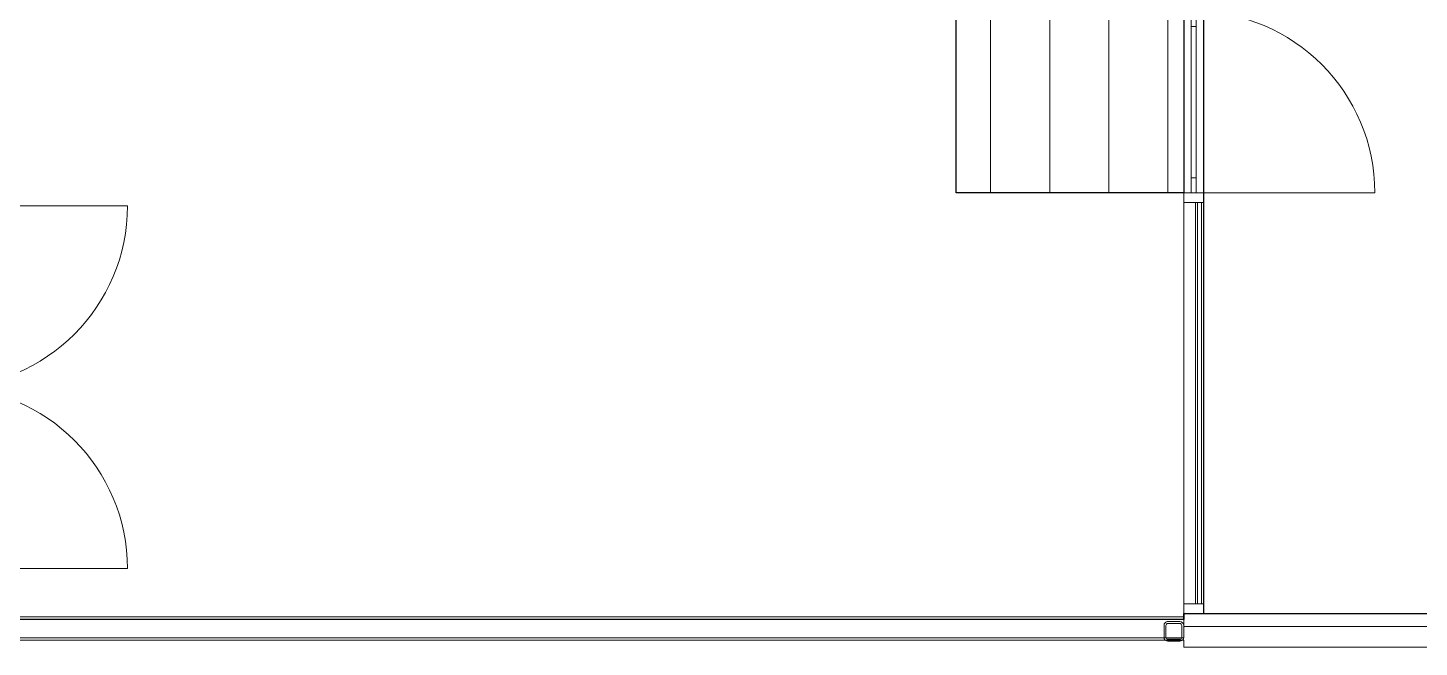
# Model space of a CAD drawing. Header units: millimetres. Extents: x -637480 to 299894, y -125373 to 39000.
# Drawn here: x 270264 to 277325, y 8795 to 11936 of the extents above; entities that cross this region are included whole.
import ezdxf

# ---------------------------------------------------------------- set-up
doc = ezdxf.new("R2010")
doc.units = ezdxf.units.MM
for name, color, linetype, lineweight in [('AM_BOR', 4, 'Continuous', 25), ('Xref building Toll$0$A-DETL', 90, 'Continuous', 9), ('Xref building Toll$0$A-DOOR', 31, 'Continuous', 9), ('Xref building Toll$0$A-FLOR', 192, 'Continuous', 25), ('Xref building Toll$0$A-FLOR-PATT', 8, 'Continuous', 18), ('Xref building Toll$0$A-GLAZ-CURT', 52, 'Continuous', 9), ('Xref building Toll$0$A-GLAZ-CWMG', 51, 'Continuous', 9), ('Xref building Toll$0$A-WALL', 113, 'Continuous', 9), ('Xref building Toll$0$S-COLS', 52, 'Continuous', 9)]:
    doc.layers.add(name, color=color, linetype=linetype, lineweight=lineweight)

# ---------------------------------------------------------------- blocks, each defined once
blk = doc.blocks.new('Xref building Toll$0$Rectangular Mullion - _SBA 50 x 100mm Office-1108241-MASTER GROUND FLOOR')
at = {"layer": 'Xref building Toll$0$A-GLAZ-CWMG'}
for p, q in [((0, 50), (-50, 50)), ((-50, 50), (-50, -50)), ((-50, 50), (-50, 50)), ((0, -50), (0, 50)), ((0, 50), (0, 50)), ((-50, -50), (0, -50)), ((-50, -50), (-50, -50)), ((0, -50), (0, -50))]:
    blk.add_line(p, q, dxfattribs=at)
blk = doc.blocks.new('Xref building Toll$0$DOOR_CWall_DGlass 02 - DOOR_CWall_DGlass 02-2193146-MASTER GROUND FLOOR')
at = {"layer": 'Xref building Toll$0$A-DOOR'}
for p, q in [((-920, 5), (-920, 920)), ((920, 0), (920, 920)), ((-845, 12.5), (-920, 12.5)), ((-920, 12.5), (-920, -12.5)), ((-920, 12.5), (-920, 12.5)), ((-920, 12.5), (-920, -12.5)), ((-920, 12.5), (-1.5875, 12.5)), ((-845, -12.5), (-845, 12.5)), ((-845, -12.5), (-845, 12.5)), ((-76.5875, 12.5), (-845, 12.5)), ((-845, 12.5), (-845, 12.5)), ((-76.5875, 12.5), (-76.5875, -12.5)), ((-1.5875, 12.5), (-76.5875, 12.5)), ((-76.5875, -12.5), (-76.5875, 12.5)), ((-76.5875, 12.5), (-76.5875, 12.5)), ((-1.5875, -12.5), (-1.5875, 12.5)), ((-1.5875, 12.5), (-1.5875, -12.5)), ((-1.5875, 12.5), (-1.5875, 12.5)), ((76.5875, 12.5), (1.5875, 12.5)), ((1.5875, 12.5), (1.5875, -12.5)), ((1.5875, 12.5), (920, 12.5)), ((1.5875, 12.5), (1.5875, 12.5)), ((1.5875, -12.5), (1.5875, 12.5)), ((76.5875, -12.5), (76.5875, 12.5)), ((845, 12.5), (76.5875, 12.5)), ((76.5875, 12.5), (76.5875, -12.5)), ((76.5875, 12.5), (76.5875, 12.5)), ((845, 12.5), (845, -12.5)), ((920, 12.5), (845, 12.5)), ((845, 12.5), (845, 12.5)), ((845, 12.5), (845, -12.5)), ((920, -12.5), (920, 12.5)), ((920, 12.5), (920, 12.5)), ((920, -12.5), (920, 12.5)), ((-920, -12.5), (-845, -12.5)), ((-1.5875, -12.5), (-920, -12.5)), ((-920, -12.5), (-920, -12.5)), ((-845, -12.5), (-845, -12.5)), ((-845, -12.5), (-76.5875, -12.5)), ((-76.5875, -12.5), (-1.5875, -12.5)), ((-76.5875, -12.5), (-76.5875, -12.5)), ((-1.5875, -12.5), (-1.5875, -12.5)), ((1.5875, -12.5), (76.5875, -12.5)), ((920, -12.5), (1.5875, -12.5)), ((1.5875, -12.5), (1.5875, -12.5)), ((76.5875, -12.5), (845, -12.5)), ((76.5875, -12.5), (76.5875, -12.5)), ((845, -12.5), (920, -12.5)), ((845, -12.5), (845, -12.5)), ((920, -12.5), (920, -12.5))]:
    blk.add_line(p, q, dxfattribs=at)
for centre, start, end in [((-920, 0), 0, 90), ((920, 0), 90, 180)]:
    blk.add_arc(centre, 920, start, end, dxfattribs=at)
blk = doc.blocks.new('Xref building Toll$0$IVS-CURTPAN-Double Glass - E10THK-I10THK-40mm-2192097-MASTER GROUND FLOOR')
at = {"layer": 'Xref building Toll$0$A-GLAZ-CURT'}
for p, q in [((1017.5, 50), (-1017.5, 50)), ((-1017.5, 50), (-1017.5, 40)), ((-1017.5, 40), (-1017.5, 50)), ((-1017.5, 50), (1017.5, 50)), ((-1017.5, 50), (-1017.5, 50)), ((-1017.5, 40), (1017.5, 40)), ((1017.5, 40), (-1017.5, 40)), ((-1017.5, 40), (-1017.5, 40)), ((1017.5, 20), (-1017.5, 20)), ((-1017.5, 20), (-1017.5, 10)), ((-1017.5, 10), (-1017.5, 20)), ((-1017.5, 20), (1017.5, 20)), ((-1017.5, 20), (-1017.5, 20)), ((-1017.5, 10), (1017.5, 10)), ((1017.5, 10), (-1017.5, 10)), ((-1017.5, 10), (-1017.5, 10)), ((1017.5, 40), (1017.5, 50)), ((1017.5, 50), (1017.5, 40)), ((1017.5, 50), (1017.5, 50)), ((1017.5, 40), (1017.5, 40)), ((1017.5, 10), (1017.5, 20)), ((1017.5, 20), (1017.5, 10)), ((1017.5, 20), (1017.5, 20)), ((1017.5, 10), (1017.5, 10))]:
    blk.add_line(p, q, dxfattribs=at)
blk = doc.blocks.new('Xref building Toll$0$Rectangular Mullion - _SBA 50 x 100mm Office-2120297-MASTER GROUND FLOOR')
at = {"layer": 'Xref building Toll$0$A-GLAZ-CWMG'}
for p, q in [((284130, 151062.5), (284130, 151062.5)), ((284130, 151062.5), (284230, 151062.5)), ((284230, 151062.5), (284130, 151062.5)), ((284130, 151062.5), (284130, 149027.5)), ((284130, 149027.5), (284130, 151062.5)), ((284230, 151062.5), (284230, 151062.5)), ((284230, 149027.5), (284230, 151062.5)), ((284230, 149027.5), (284230, 151062.5)), ((284130, 149027.5), (284230, 149027.5)), ((284230, 149027.5), (284130, 149027.5)), ((284130, 149027.5), (284130, 149027.5)), ((284230, 149027.5), (284230, 149027.5))]:
    blk.add_line(p, q, dxfattribs=at)
blk = doc.blocks.new('Xref building Toll$0$Rectangular Mullion - _SBA 50 x 100mm Office-2192156-MASTER GROUND FLOOR')
at = {"layer": 'Xref building Toll$0$A-GLAZ-CWMG'}
for p, q in [((25, 50), (-25, 50)), ((-25, 50), (-25, -50)), ((-25, 50), (-25, 50)), ((25, -50), (25, 50)), ((25, 50), (25, 50)), ((-25, -50), (25, -50)), ((-25, -50), (-25, -50)), ((25, -50), (25, -50))]:
    blk.add_line(p, q, dxfattribs=at)
blk = doc.blocks.new('Xref building Toll$0$DOOR_CWall_DGlass 02 - DOOR_CWall_DGlass 02-1791560-MASTER GROUND FLOOR')
at = {"layer": 'Xref building Toll$0$A-DOOR'}
for p, q in [((-920, 5), (-920, 920)), ((920, 0), (920, 920)), ((-845, 12.5), (-920, 12.5)), ((-920, 12.5), (-920, -12.5)), ((-920, 12.5), (-920, 12.5)), ((-920, 12.5), (-920, -12.5)), ((-920, 12.5), (-1.5875, 12.5)), ((-845, -12.5), (-845, 12.5)), ((-845, -12.5), (-845, 12.5)), ((-76.5875, 12.5), (-845, 12.5)), ((-845, 12.5), (-845, 12.5)), ((-76.5875, 12.5), (-76.5875, -12.5)), ((-1.5875, 12.5), (-76.5875, 12.5)), ((-76.5875, -12.5), (-76.5875, 12.5)), ((-76.5875, 12.5), (-76.5875, 12.5)), ((-1.5875, -12.5), (-1.5875, 12.5)), ((-1.5875, 12.5), (-1.5875, -12.5)), ((-1.5875, 12.5), (-1.5875, 12.5)), ((76.5875, 12.5), (1.5875, 12.5)), ((1.5875, 12.5), (1.5875, -12.5)), ((1.5875, 12.5), (920, 12.5)), ((1.5875, 12.5), (1.5875, 12.5)), ((1.5875, -12.5), (1.5875, 12.5)), ((76.5875, -12.5), (76.5875, 12.5)), ((845, 12.5), (76.5875, 12.5)), ((76.5875, 12.5), (76.5875, -12.5)), ((76.5875, 12.5), (76.5875, 12.5)), ((845, 12.5), (845, -12.5)), ((920, 12.5), (845, 12.5)), ((845, 12.5), (845, 12.5)), ((845, 12.5), (845, -12.5)), ((920, -12.5), (920, 12.5)), ((920, 12.5), (920, 12.5)), ((920, -12.5), (920, 12.5)), ((-920, -12.5), (-845, -12.5)), ((-1.5875, -12.5), (-920, -12.5)), ((-920, -12.5), (-920, -12.5)), ((-845, -12.5), (-845, -12.5)), ((-845, -12.5), (-76.5875, -12.5)), ((-76.5875, -12.5), (-1.5875, -12.5)), ((-76.5875, -12.5), (-76.5875, -12.5)), ((-1.5875, -12.5), (-1.5875, -12.5)), ((1.5875, -12.5), (76.5875, -12.5)), ((920, -12.5), (1.5875, -12.5)), ((1.5875, -12.5), (1.5875, -12.5)), ((76.5875, -12.5), (845, -12.5)), ((76.5875, -12.5), (76.5875, -12.5)), ((845, -12.5), (920, -12.5)), ((845, -12.5), (845, -12.5)), ((920, -12.5), (920, -12.5))]:
    blk.add_line(p, q, dxfattribs=at)
for centre, start, end in [((-920, 0), 0, 90), ((920, 0), 90, 180)]:
    blk.add_arc(centre, 920, start, end, dxfattribs=at)
blk = doc.blocks.new('Xref building Toll$0$SHS-Square Hollow Section-Column - 100x100SHS-V223-MASTER GROUND FLOOR')
at = {"layer": 'Xref building Toll$0$S-COLS', "lineweight": 18}
for p, q in [((-50, -30), (-50, 30)), ((-40, 30), (-40, -30)), ((-30, 50), (30, 50)), ((30, 40), (-30, 40)), ((40, -30), (40, 30)), ((50, 30), (50, -30)), ((-30, -40), (30, -40)), ((30, -50), (-30, -50))]:
    blk.add_line(p, q, dxfattribs=at)
for centre, radius, start, end in [((-30, 30), 20, 90, 180), ((-30, 30), 10, 90, 180), ((30, 30), 20, 0, 90), ((30, 30), 10, 360, 90), ((-30, -30), 20, 180, 270), ((-30, -30), 10, 180, 270), ((30, -30), 10, 270, 360), ((30, -30), 20, 270, 0)]:
    blk.add_arc(centre, radius, start, end, dxfattribs=at)
blk = doc.blocks.new('Xref building Toll$0$IVS-CURTPAN-Double Glass - E10THK-I10THK-40mm-V386-MASTER GROUND FLOOR')
at = {"layer": 'Xref building Toll$0$A-GLAZ-CURT'}
for p, q in [((1017.5, 50), (-1017.5, 50)), ((-1017.5, 50), (-1017.5, 40)), ((-1017.5, 50), (-1017.5, 50)), ((-1017.5, 40), (1017.5, 40)), ((-1017.5, 40), (-1017.5, 40)), ((1017.5, 20), (-1017.5, 20)), ((-1017.5, 20), (-1017.5, 10)), ((-1017.5, 20), (-1017.5, 20)), ((-1017.5, 10), (1017.5, 10)), ((-1017.5, 10), (-1017.5, 10)), ((1017.5, 40), (1017.5, 50)), ((1017.5, 50), (1017.5, 50)), ((1017.5, 40), (1017.5, 40)), ((1017.5, 10), (1017.5, 20)), ((1017.5, 20), (1017.5, 20)), ((1017.5, 10), (1017.5, 10))]:
    blk.add_line(p, q, dxfattribs=at)
blk = doc.blocks.new('Xref building Toll$0$Rectangular Mullion - _SBA 50 x 100mm Office-1108257-MASTER GROUND FLOOR')
at = {"layer": 'Xref building Toll$0$A-GLAZ-CWMG', "lineweight": 18}
for p, q in [((-50, 50), (0, 50)), ((-50, -50), (-50, 50)), ((0, 50), (0, -50)), ((0, -50), (-50, -50))]:
    blk.add_line(p, q, dxfattribs=at)
at = {"layer": 'Xref building Toll$0$A-GLAZ-CWMG'}
for p, q in [((-50, 50), (-50, 50)), ((0, 50), (0, 50)), ((-50, -50), (-50, -50)), ((0, -50), (0, -50))]:
    blk.add_line(p, q, dxfattribs=at)
blk = doc.blocks.new('Xref building Toll$0$Rectangular Mullion - _SBA 50 x 100mm Office-2192089-MASTER GROUND FLOOR')
at = {"layer": 'Xref building Toll$0$A-GLAZ-CWMG'}
for p, q in [((284130, 151062.5), (284230, 151062.5)), ((284230, 151062.5), (284130, 151062.5)), ((284130, 151062.5), (284130, 151062.5)), ((284130, 149027.5), (284130, 151062.5)), ((284130, 151062.5), (284130, 149027.5)), ((284230, 151062.5), (284230, 151062.5)), ((284230, 151062.5), (284230, 149027.5)), ((284230, 151062.5), (284230, 149027.5)), ((284130, 149027.5), (284130, 149027.5)), ((284130, 149027.5), (284230, 149027.5)), ((284230, 149027.5), (284130, 149027.5)), ((284230, 149027.5), (284230, 149027.5))]:
    blk.add_line(p, q, dxfattribs=at)
blk = doc.blocks.new('Xref building Toll$0$Rectangular Mullion - _SBA 50 x 100mm Office-2193117-MASTER GROUND FLOOR')
at = {"layer": 'Xref building Toll$0$A-GLAZ-CWMG', "lineweight": 18}
for p, q in [((-25, 50), (25, 50)), ((-25, -50), (-25, 50)), ((25, 50), (25, -50)), ((25, -50), (-25, -50))]:
    blk.add_line(p, q, dxfattribs=at)
at = {"layer": 'Xref building Toll$0$A-GLAZ-CWMG'}
for p, q in [((-25, 50), (-25, 50)), ((25, 50), (25, 50)), ((-25, -50), (-25, -50)), ((25, -50), (25, -50))]:
    blk.add_line(p, q, dxfattribs=at)
blk = doc.blocks.new('Xref building Toll$0$IVS-CURTPAN-Double Glass - E10THK-I10THK-40mm-2193148-MASTER GROUND FLOOR')
at = {"layer": 'Xref building Toll$0$A-GLAZ-CURT'}
for p, q in [((1017.5, 50), (-1017.5, 50)), ((-1017.5, 50), (-1017.5, 40)), ((-1017.5, 40), (-1017.5, 50)), ((-1017.5, 50), (1017.5, 50)), ((-1017.5, 50), (-1017.5, 50)), ((-1017.5, 40), (1017.5, 40)), ((1017.5, 40), (-1017.5, 40)), ((-1017.5, 40), (-1017.5, 40)), ((1017.5, 20), (-1017.5, 20)), ((-1017.5, 20), (-1017.5, 10)), ((-1017.5, 10), (-1017.5, 20)), ((-1017.5, 20), (1017.5, 20)), ((-1017.5, 20), (-1017.5, 20)), ((-1017.5, 10), (1017.5, 10)), ((1017.5, 10), (-1017.5, 10)), ((-1017.5, 10), (-1017.5, 10)), ((1017.5, 40), (1017.5, 50)), ((1017.5, 50), (1017.5, 40)), ((1017.5, 50), (1017.5, 50)), ((1017.5, 40), (1017.5, 40)), ((1017.5, 10), (1017.5, 20)), ((1017.5, 20), (1017.5, 10)), ((1017.5, 20), (1017.5, 20)), ((1017.5, 10), (1017.5, 10))]:
    blk.add_line(p, q, dxfattribs=at)
blk = doc.blocks.new('Xref building Toll$0$Rectangular Mullion - _SBA 50 x 100mm Office-1108256-MASTER GROUND FLOOR')
at = {"layer": 'Xref building Toll$0$A-GLAZ-CWMG'}
for p, q in [((-50, 50), (-50, 50)), ((0, 50), (0, 50)), ((-50, -50), (-50, -50)), ((0, -50), (0, -50))]:
    blk.add_line(p, q, dxfattribs=at)
blk = doc.blocks.new('Xref building Toll$0$Rectangular Mullion - _SBA 50 x 100mm Office-2193144-MASTER GROUND FLOOR')
at = {"layer": 'Xref building Toll$0$A-GLAZ-CWMG'}
for p, q in [((-25, 50), (-25, 50)), ((25, 50), (25, 50)), ((-25, -50), (-25, -50)), ((25, -50), (25, -50))]:
    blk.add_line(p, q, dxfattribs=at)
blk = doc.blocks.new('Xref building Toll')
at = {"layer": 'Xref building Toll$0$A-FLOR-PATT', "lineweight": 9}
h = blk.add_hatch(dxfattribs=at)
h.set_pattern_fill('FP_294', color=256, style=0, pattern_type=2)
h.set_pattern_definition([(270, (276050, 11820), (300, 2e-14), [])])
h.paths.add_polyline_path([(276130, 12932), (276130, 11100), (274975, 11100), (274975, 12932)], flags=0)
at = {"layer": 'Xref building Toll$0$A-DETL'}
blk.add_line((276130, 8965), (279690, 8965), dxfattribs=at)
at = {"layer": 'Xref building Toll$0$A-FLOR'}
for p, q in [((276230, 13800), (276230, 8965)), ((274975, 11100), (274975, 12932)), ((276130, 12932), (276130, 11100)), ((276130, 11100), (274975, 11100)), ((276130.4, 8935), (259480, 8935)), ((276130.4, 8965), (276130.4, 8935)), ((276130.4, 8935), (276130.4, 8965)), ((276130.4, 8965), (278810, 8965))]:
    blk.add_line(p, q, dxfattribs=at)
at = {"layer": 'Xref building Toll$0$A-WALL', "lineweight": 18}
for p, q in [((276130, 8948), (259452, 8948)), ((278710, 8965), (276130, 8965)), ((276130, 8965), (276130, 8948)), ((259570, 8830), (276130, 8830)), ((276130, 8830), (276130, 8795)), ((276130, 8795), (278710, 8795))]:
    blk.add_line(p, q, dxfattribs=at)
at = {"layer": 'Xref building Toll$0$A-WALL'}
for p, q in [((276130, 8935), (276130, 8843)), ((276130, 8900), (278710, 8900)), ((259557, 8843), (276130, 8843))]:
    blk.add_line(p, q, dxfattribs=at)
at = {"layer": 'Xref building Toll$0$A-DOOR'}
for name, p, rotation in [('Xref building Toll$0$DOOR_CWall_DGlass 02 - DOOR_CWall_DGlass 02-2193146-MASTER GROUND FLOOR', (276180, 12020), 269.9999999999998), ('Xref building Toll$0$DOOR_CWall_DGlass 02 - DOOR_CWall_DGlass 02-1791560-MASTER GROUND FLOOR', (269850, 10113.3), 270)]:
    blk.add_blockref(name, p, dxfattribs=dict(at, rotation=rotation))
at = {"layer": 'Xref building Toll$0$A-GLAZ-CURT', "rotation": 269.9999999999998}
for name in ['Xref building Toll$0$IVS-CURTPAN-Double Glass - E10THK-I10THK-40mm-2192097-MASTER GROUND FLOOR', 'Xref building Toll$0$IVS-CURTPAN-Double Glass - E10THK-I10THK-40mm-V386-MASTER GROUND FLOOR', 'Xref building Toll$0$IVS-CURTPAN-Double Glass - E10THK-I10THK-40mm-2193148-MASTER GROUND FLOOR']:
    blk.add_blockref(name, (276180, 10032.5), dxfattribs=at)
at = {"layer": 'Xref building Toll$0$A-GLAZ-CWMG', "extrusion": (0, 0, -1), "rotation": 270.0000000000002}
for name, p in [('Xref building Toll$0$Rectangular Mullion - _SBA 50 x 100mm Office-2192156-MASTER GROUND FLOOR', (-276180, 11075)), ('Xref building Toll$0$Rectangular Mullion - _SBA 50 x 100mm Office-2193117-MASTER GROUND FLOOR', (-276180, 11075)), ('Xref building Toll$0$Rectangular Mullion - _SBA 50 x 100mm Office-2193144-MASTER GROUND FLOOR', (-276180, 11075)), ('Xref building Toll$0$Rectangular Mullion - _SBA 50 x 100mm Office-1108241-MASTER GROUND FLOOR', (-276180, 8965)), ('Xref building Toll$0$Rectangular Mullion - _SBA 50 x 100mm Office-1108257-MASTER GROUND FLOOR', (-276180, 8965)), ('Xref building Toll$0$Rectangular Mullion - _SBA 50 x 100mm Office-1108256-MASTER GROUND FLOOR', (-276180, 8965))]:
    blk.add_blockref(name, p, dxfattribs=at)
at = {"layer": 'Xref building Toll$0$A-GLAZ-CWMG'}
for name in ['Xref building Toll$0$Rectangular Mullion - _SBA 50 x 100mm Office-2120297-MASTER GROUND FLOOR', 'Xref building Toll$0$Rectangular Mullion - _SBA 50 x 100mm Office-2192089-MASTER GROUND FLOOR', 'Xref building Toll$0$Rectangular Mullion - _SBA 50 x 100mm Office-2192089-MASTER GROUND FLOOR']:
    blk.add_blockref(name, (-8000, -140012.5), dxfattribs=at)
at = {"layer": 'Xref building Toll$0$S-COLS', "rotation": 180}
blk.add_blockref('Xref building Toll$0$SHS-Square Hollow Section-Column - 100x100SHS-V223-MASTER GROUND FLOOR', (276080, 8875), dxfattribs=at)

msp = doc.modelspace()

# ---------------------------------------------------------------- block references
at = {"layer": 'AM_BOR'}
msp.add_blockref('Xref building Toll', (0, 0), dxfattribs=at)

doc.saveas('drawing.dxf')
